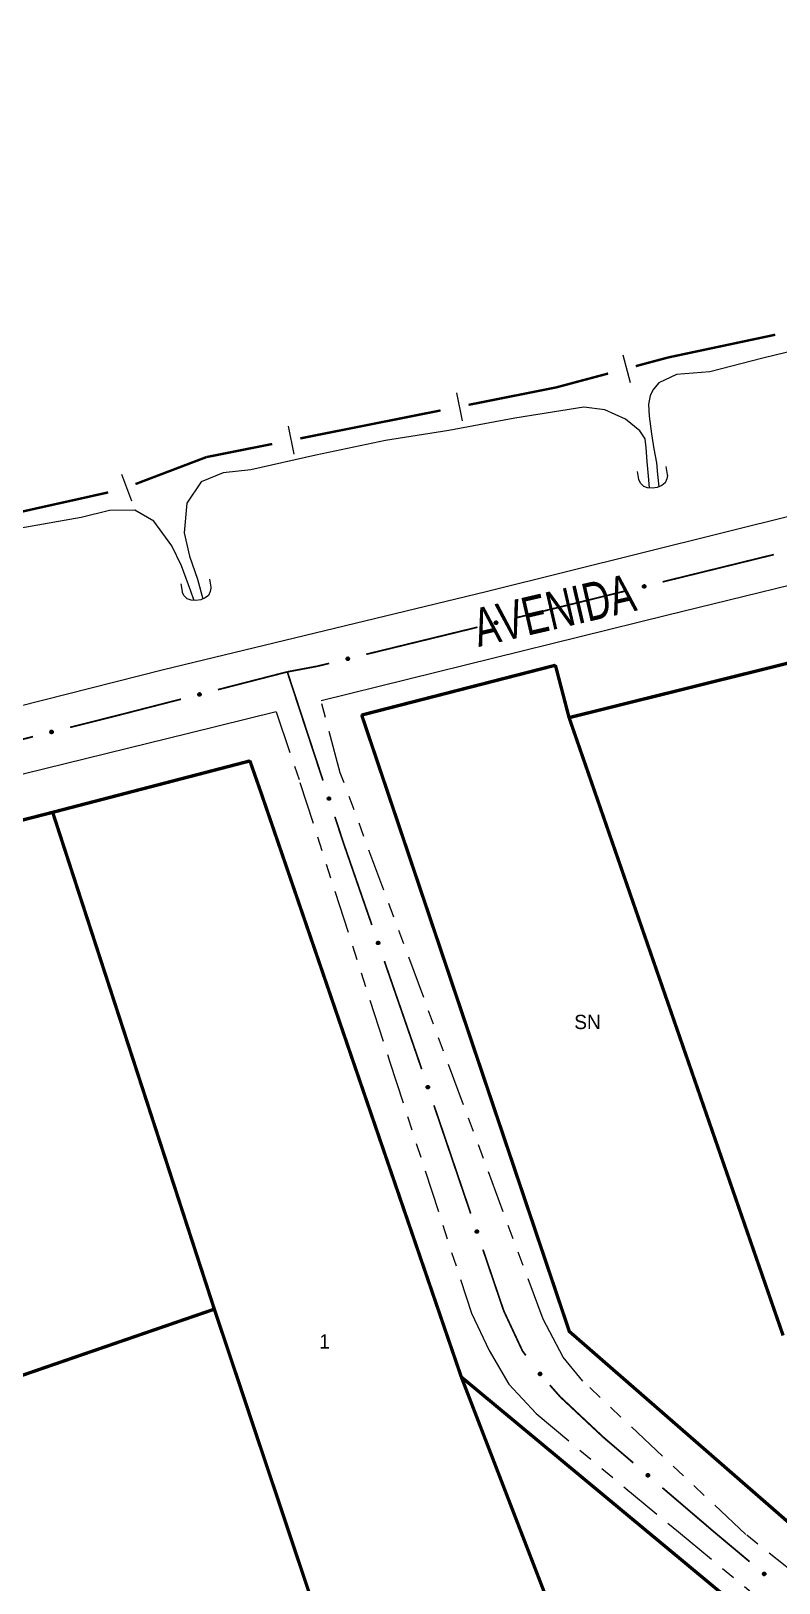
# Model space of a CAD drawing. Extents: x 205807 to 207855, y 4874692 to 4876446.
# Drawn here: x 206258.1 to 206336.6, y 4875947 to 4876109.8 of the extents above; entities that cross this region are included whole.
import ezdxf
from ezdxf.enums import TextEntityAlignment as Align

# ---------------------------------------------------------------- set-up
doc = ezdxf.new("R2010")
doc.units = 0
doc.header["$LTSCALE"] = 1.5
doc.header["$MEASUREMENT"] = 0
doc.linetypes.add('TRACO_25', pattern=[8, 3, -1, 1, -1, 1, -1])
for name, color, linetype in [('CD_MALHA_LOTES', 7, 'CONTINUOUS'), ('HD-CURSO-PERENE', 170, 'CONTINUOUS'), ('LM-LIM-SETORES-BAIRROS', 250, 'CONTINUOUS'), ('RU-QUADRA', 210, 'CONTINUOUS'), ('SV-EIXO-RUA-N-PAV', 6, 'CONTINUOUS'), ('SV-EIXO-RUA-PAV', 20, 'CONTINUOUS'), ('SV-PONTE-BUEIRO', 251, 'CONTINUOUS'), ('SV-RUA-NAO-PAV', 7, 'CONTINUOUS'), ('SV-RUA-PAVIM', 7, 'CONTINUOUS'), ('SV-TXT-RUA-PAV', 7, 'CONTINUOUS'), ('Th_NmrPort', 1, 'CONTINUOUS')]:
    doc.layers.add(name, color=color, linetype=linetype)
doc.styles.add('ARIAL', font='ARIAL.SHX')

# ---------------------------------------------------------------- blocks, each defined once
blk = doc.blocks.new('COD119', base_point=(206910.585966, 4876308.450231))
at = {"layer": 'SV-PONTE-BUEIRO'}
blk.add_lwpolyline([(206909.075966, 4876306.450231), (206909.075966, 4876307.283564), (206909.075966, 4876307.408564), (206909.201799, 4876307.741897), (206909.453466, 4876308.116897), (206909.830966, 4876308.325231), (206910.334299, 4876308.450231), (206910.837633, 4876308.450231), (206911.340966, 4876308.325231), (206911.718466, 4876308.116897), (206911.970133, 4876307.741897), (206912.095966, 4876307.408564), (206912.095966, 4876307.283564), (206912.095966, 4876306.450231)], dxfattribs=at)

msp = doc.modelspace()

# ---------------------------------------------------------------- linework, layer by layer
at = {"layer": 'CD_MALHA_LOTES', "linetype": 'Continuous', "const_width": 0.35, "flags": 128}
for points in [[(206313.140527, 4876043.313369), (206292.82318, 4876038.087376)], [(206314.573626, 4876037.816309), (206313.140527, 4876043.313369)], [(206340.712492, 4876044.325802), (206314.573626, 4876037.816309)], [(206292.82318, 4876038.087376), (206314.601509, 4875973.419116), (206346.765748, 4875945.385258)], [(206337.021039, 4875972.995631), (206314.573626, 4876037.816309)], [(206260.415152, 4876027.883624), (206281.101839, 4876033.276051)], [(206281.101839, 4876033.276051), (206282.205441, 4876030.124118), (206303.272383, 4875968.638295)], [(206260.415152, 4876027.883624), (206225.667442, 4876018.962947)], [(206277.37103, 4875975.758062), (206260.415152, 4876027.883624)], [(206244.270679, 4875964.352196), (206277.37103, 4875975.758062)], [(206293.561571, 4875927.311512), (206277.37103, 4875975.758062)], [(206317.304076, 4875932.225579), (206303.272383, 4875968.638295)], [(206303.272383, 4875968.638295), (206347.456321, 4875931.92269), (206353.174945, 4875930.75353), (206378.192461, 4875896.872011)]]:
    msp.add_lwpolyline(points, dxfattribs=at)
at = {"layer": 'HD-CURSO-PERENE', "linetype": 'Continuous'}
for points in [[(206341.940933, 4876077.228913, 2.231678), (206334.877829, 4876075.525484, 2.231678), (206329.343999, 4876074.09654, 2.231678), (206325.821986, 4876073.825641, 2.231678), (206323.986988, 4876072.939455, 2.231678), (206323.421804, 4876072.277137, 2.231678), (206323.062992, 4876071.620404, 2.231678), (206322.91854, 4876070.651207, 2.231678), (206322.957253, 4876069.451116, 2.231678), (206323.228241, 4876067.59291, 2.231678), (206323.455466, 4876066.023276, 2.231678), (206323.731505, 4876064.534614, 2.231678), (206323.847643, 4876063.334522, 2.231678), (206323.988515, 4876062.044935, 2.231678)], [(206323.008947, 4876061.929, 2.231678), (206322.91854, 4876063.140959, 2.231678), (206322.76369, 4876064.689464, 2.231678), (206322.647552, 4876066.121831, 2.231678), (206322.570127, 4876067.050934, 2.231678), (206322.001145, 4876067.910792, 2.231678), (206320.473188, 4876069.113653, 2.231678), (206318.311739, 4876070.10923, 2.231678), (206316.12923, 4876070.381421, 2.231678), (206308.891617, 4876069.231831, 2.231678), (206301.97368, 4876067.928652, 2.231678), (206295.336573, 4876066.8889, 2.231678), (206288.001876, 4876065.362918, 2.231678), (206281.195302, 4876063.818798, 2.231678), (206278.278611, 4876063.48227, 2.231678), (206275.982023, 4876062.548908, 2.231678), (206274.491932, 4876060.326704, 2.231678), (206274.206476, 4876057.200918, 2.231678), (206274.754896, 4876054.751871, 2.231678), (206275.601356, 4876052.345336, 2.231678), (206276.162413, 4876050.274259, 2.231678)], [(206275.20313, 4876050.166417, 2.231678), (206274.912674, 4876051.070377, 2.231678), (206273.913411, 4876053.752608, 2.231678), (206272.906248, 4876055.843284, 2.231678), (206271.020809, 4876058.433364, 2.231678), (206269.019386, 4876059.570445, 2.231678), (206266.392646, 4876059.537813, 2.231678), (206263.399389, 4876058.80722, 2.231678), (206257.074158, 4876057.68606, 2.231678)]]:
    msp.add_polyline3d(points, dxfattribs=at)
at = {"layer": 'LM-LIM-SETORES-BAIRROS', "const_width": 0.25}
for points in [[(206336.195713, 4876077.985836), (206325.435138, 4876075.70329)], [(206325.002136, 4876075.611442), (206321.565497, 4876074.692555)], [(206325.435138, 4876075.70329), (206325.002136, 4876075.611442)], [(206313.216054, 4876072.460083), (206304.039305, 4876070.63104)], [(206313.836992, 4876072.626109), (206313.216054, 4876072.460083)], [(206318.667308, 4876073.917637), (206313.836992, 4876072.626109)], [(206301.097175, 4876070.044636), (206286.386524, 4876067.112616)], [(206283.444393, 4876066.526212), (206276.579423, 4876065.157936)], [(206276.534239, 4876065.148931), (206269.099734, 4876062.321724)], [(206276.579423, 4876065.157936), (206276.534239, 4876065.148931)], [(206266.238641, 4876061.445457), (206251.598032, 4876058.181627)]]:
    msp.add_lwpolyline(points, dxfattribs=at)
at = {"layer": 'LM-LIM-SETORES-BAIRROS'}
for points in [[(206320.211976, 4876075.883344), (206320.986893, 4876072.985154)], [(206302.765393, 4876071.906637), (206303.351797, 4876068.964507)], [(206285.112611, 4876068.388213), (206285.699015, 4876065.446083)], [(206267.631866, 4876063.36832), (206268.69821, 4876060.564232)]]:
    msp.add_lwpolyline(points, dxfattribs=at)
at = {"layer": 'RU-QUADRA', "linetype": 'Continuous', "const_width": 0.18, "flags": 128}
for points in [[(206447.654783, 4876071.091783), (206428.0025, 4876066.167769), (206410.666568, 4876061.926669), (206397.371393, 4876058.674109), (206388.006905, 4876056.527553), (206377.422663, 4876054.101402), (206376.932196, 4876055.661174), (206367.649242, 4876052.844273), (206350.371028, 4876046.948808), (206340.712492, 4876044.325802), (206314.573626, 4876037.816309), (206313.140527, 4876043.313369), (206292.82318, 4876038.087376), (206294.633251, 4876032.893443), (206314.601509, 4875973.419116), (206346.765748, 4875945.385258)], [(206347.456321, 4875931.92269), (206303.272383, 4875968.638295), (206282.205441, 4876030.124118), (206281.101839, 4876033.276051), (206260.415152, 4876027.883624), (206225.667442, 4876018.962947)]]:
    msp.add_lwpolyline(points, dxfattribs=at)
at = {"layer": 'SV-EIXO-RUA-N-PAV', "const_width": 0.18}
for points in [[(206285.023811, 4876042.619897), (206288.765056, 4876031.218007)], [(206290.012138, 4876027.417377), (206290.635679, 4876025.517063)], [(206290.635679, 4876025.517063), (206290.944959, 4876024.574495)], [(206290.944959, 4876024.574495), (206293.889728, 4876016.061435)], [(206295.197354, 4876012.281209), (206298.466418, 4876002.830641)], [(206298.466418, 4876002.830641), (206298.698842, 4876002.158723)], [(206298.698842, 4876002.158723), (206299.113258, 4876000.938138)], [(206300.399248, 4875997.150497), (206304.257217, 4875985.787571)], [(206305.543207, 4875981.99993), (206307.472192, 4875976.318467)], [(206307.472192, 4875976.318467), (206307.721543, 4875975.58405)], [(206307.721543, 4875975.58405), (206309.507983, 4875971.755963)], [(206309.507983, 4875971.755963), (206309.695259, 4875971.354659)], [(206309.695259, 4875971.354659), (206310.033699, 4875970.912084)], [(206312.546926, 4875967.803215), (206313.208548, 4875967.053377)], [(206313.208548, 4875967.053377), (206313.64269, 4875966.561349)], [(206313.64269, 4875966.561349), (206317.541206, 4875962.906491)], [(206317.541206, 4875962.906491), (206318.154041, 4875962.331959)], [(206318.154041, 4875962.331959), (206321.315211, 4875959.627825)], [(206324.354821, 4875957.027676), (206329.674138, 4875952.477417)], [(206329.674138, 4875952.477417), (206329.855356, 4875952.3224)], [(206329.855356, 4875952.3224), (206333.507145, 4875949.266821)]]:
    msp.add_lwpolyline(points, dxfattribs=at)
at = {"layer": 'SV-EIXO-RUA-N-PAV'}
for points in [[(206289.448396, 4876029.488531), (206289.492346, 4876029.467074), (206289.525731, 4876029.439646), (206289.546992, 4876029.408755), (206289.558662, 4876029.376558), (206289.56689, 4876029.342275), (206289.567561, 4876029.30588), (206289.559357, 4876029.26532), (206289.538142, 4876029.221081), (206289.507796, 4876029.188728), (206289.478626, 4876029.166264), (206289.445754, 4876029.152162), (206289.412316, 4876029.144727), (206289.374487, 4876029.14528), (206289.333466, 4876029.153996), (206289.289498, 4876029.176405), (206289.256952, 4876029.203519), (206289.237172, 4876029.233939), (206289.223205, 4876029.267076), (206289.215224, 4876029.302177), (206289.214772, 4876029.337907), (206289.223621, 4876029.379194), (206289.246313, 4876029.422297), (206289.272986, 4876029.455066), (206289.30312, 4876029.475268), (206289.336053, 4876029.488284), (206289.370339, 4876029.496955), (206289.406896, 4876029.499152), (206289.448396, 4876029.488531)], [(206294.600603, 4876014.343094), (206294.64489, 4876014.322342), (206294.67871, 4876014.29545), (206294.700461, 4876014.264902), (206294.712643, 4876014.232896), (206294.721418, 4876014.198749), (206294.72267, 4876014.162369), (206294.715115, 4876014.121684), (206294.694609, 4876014.077112), (206294.664784, 4876014.044278), (206294.635977, 4876014.02135), (206294.603334, 4876014.006726), (206294.570019, 4876013.998757), (206294.532186, 4876013.998707), (206294.491031, 4876014.006765), (206294.446711, 4876014.028469), (206294.413736, 4876014.055061), (206294.393473, 4876014.08516), (206294.378978, 4876014.11807), (206294.370437, 4876014.153039), (206294.369414, 4876014.188757), (206294.377603, 4876014.23018), (206294.399604, 4876014.27364), (206294.425751, 4876014.306831), (206294.455558, 4876014.327512), (206294.488279, 4876014.341053), (206294.522422, 4876014.35027), (206294.558939, 4876014.353051), (206294.600603, 4876014.343094)], [(206299.814297, 4875999.215761), (206299.858465, 4875999.194755), (206299.89213, 4875999.167671), (206299.913706, 4875999.136999), (206299.925705, 4875999.104924), (206299.934285, 4875999.070727), (206299.935328, 4875999.034341), (206299.927541, 4875998.993699), (206299.906781, 4875998.949245), (206299.876768, 4875998.916582), (206299.84783, 4875998.89382), (206299.815104, 4875998.879382), (206299.781744, 4875998.871604), (206299.743912, 4875998.87177), (206299.702803, 4875998.880064), (206299.658608, 4875998.902021), (206299.625786, 4875998.9288), (206299.605695, 4875998.959015), (206299.591389, 4875998.992007), (206299.583048, 4875999.027025), (206299.582229, 4875999.062748), (206299.590655, 4875999.104124), (206299.612904, 4875999.147457), (206299.63924, 4875999.180498), (206299.669165, 4875999.201008), (206299.701963, 4875999.214361), (206299.736157, 4875999.223384), (206299.77269, 4875999.225956), (206299.814297, 4875999.215761)], [(206304.958256, 4875984.065194), (206305.002424, 4875984.044188), (206305.036089, 4875984.017104), (206305.057665, 4875983.986432), (206305.069664, 4875983.954357), (206305.078244, 4875983.92016), (206305.079287, 4875983.883773), (206305.0715, 4875983.843132), (206305.05074, 4875983.798678), (206305.020728, 4875983.766015), (206304.991789, 4875983.743253), (206304.959063, 4875983.728815), (206304.925703, 4875983.721037), (206304.887871, 4875983.721203), (206304.846762, 4875983.729497), (206304.802567, 4875983.751454), (206304.769745, 4875983.778233), (206304.749654, 4875983.808448), (206304.735348, 4875983.84144), (206304.727007, 4875983.876458), (206304.726189, 4875983.912181), (206304.734614, 4875983.953557), (206304.756863, 4875983.99689), (206304.783199, 4875984.029931), (206304.813124, 4875984.050441), (206304.845922, 4875984.063794), (206304.880117, 4875984.072817), (206304.916649, 4875984.075388), (206304.958256, 4875984.065194)], [(206311.515475, 4875969.138573), (206311.564327, 4875969.136214), (206311.60583, 4875969.124197), (206311.637561, 4875969.104212), (206311.660995, 4875969.079239), (206311.682093, 4875969.050991), (206311.69708, 4875969.017818), (206311.705558, 4875968.977316), (206311.703536, 4875968.928294), (206311.688431, 4875968.886587), (206311.670502, 4875968.85443), (206311.645869, 4875968.828495), (206311.618084, 4875968.80846), (206311.583111, 4875968.794031), (206311.541982, 4875968.78584), (206311.492738, 4875968.789067), (206311.452131, 4875968.801127), (206311.421947, 4875968.821264), (206311.39603, 4875968.846193), (206311.374836, 4875968.87529), (206311.360313, 4875968.907938), (206311.35214, 4875968.949364), (206311.355968, 4875968.997925), (206311.367534, 4875969.038564), (206311.387242, 4875969.069023), (206311.41236, 4875969.093986), (206311.440435, 4875969.11549), (206311.473154, 4875969.131944), (206311.515475, 4875969.138573)], [(206322.797389, 4875958.504799), (206322.846091, 4875958.509289), (206322.888866, 4875958.503189), (206322.923078, 4875958.487833), (206322.949772, 4875958.46638), (206322.97461, 4875958.441357), (206322.994085, 4875958.410603), (206323.008139, 4875958.371682), (206323.012986, 4875958.322859), (206323.003858, 4875958.279451), (206322.990597, 4875958.245105), (206322.96983, 4875958.215982), (206322.945117, 4875958.192261), (206322.912503, 4875958.173087), (206322.872922, 4875958.15923), (206322.82371, 4875958.155544), (206322.781816, 4875958.161812), (206322.749114, 4875958.177534), (206322.719968, 4875958.198597), (206322.694917, 4875958.224448), (206322.675974, 4875958.254746), (206322.662093, 4875958.294624), (206322.659099, 4875958.343243), (206322.664873, 4875958.385099), (206322.680132, 4875958.418013), (206322.701515, 4875958.446241), (206322.72631, 4875958.471457), (206322.756409, 4875958.492321), (206322.797389, 4875958.504799)], [(206335.001466, 4875948.160004), (206335.050116, 4875948.165024), (206335.092955, 4875948.15939), (206335.127332, 4875948.144407), (206335.154258, 4875948.123246), (206335.179367, 4875948.098495), (206335.199176, 4875948.067956), (206335.213653, 4875948.02919), (206335.219032, 4875947.980423), (206335.210376, 4875947.936918), (206335.197491, 4875947.902429), (206335.177042, 4875947.873082), (206335.152589, 4875947.849093), (206335.120185, 4875947.829566), (206335.080757, 4875947.815278), (206335.031589, 4875947.811056), (206334.989629, 4875947.816867), (206334.956758, 4875947.832232), (206334.927384, 4875947.852977), (206334.902053, 4875947.878553), (206334.882781, 4875947.908643), (206334.868467, 4875947.948367), (206334.864943, 4875947.996952), (206334.870262, 4875948.038868), (206334.885161, 4875948.071946), (206334.906235, 4875948.100405), (206334.930754, 4875948.12589), (206334.960624, 4875948.147081), (206335.001466, 4875948.160004)]]:
    msp.add_lwpolyline(points, close=True, dxfattribs=at)
for points in [[(206289.214772, 4876029.337907), (206289.289498, 4876029.176405)], [(206289.215224, 4876029.302177), (206289.256952, 4876029.203519)], [(206289.216955, 4876029.316116), (206289.27076, 4876029.195905)], [(206289.223174, 4876029.35406), (206289.308622, 4876029.172426)], [(206289.223621, 4876029.379194), (206289.333466, 4876029.153996)], [(206289.237618, 4876029.397574), (206289.352541, 4876029.152371)], [(206289.246313, 4876029.422297), (206289.374487, 4876029.14528)], [(206289.259375, 4876029.436307), (206289.39093, 4876029.14917)], [(206289.272986, 4876029.455066), (206289.412316, 4876029.144727)], [(206289.288404, 4876029.461629), (206289.427617, 4876029.151156)], [(206289.30312, 4876029.475268), (206289.445754, 4876029.152162)], [(206289.319987, 4876029.479173), (206289.459159, 4876029.160069)], [(206289.336053, 4876029.488284), (206289.478626, 4876029.166264)], [(206289.355418, 4876029.489363), (206289.493355, 4876029.182778)], [(206289.370339, 4876029.496955), (206289.507796, 4876029.188728)], [(206289.389958, 4876029.493516), (206289.521959, 4876029.209397)], [(206289.406896, 4876029.499152), (206289.538142, 4876029.221081)], [(206289.426199, 4876029.492482), (206289.545863, 4876029.245963)], [(206289.448396, 4876029.488531), (206289.559357, 4876029.26532)], [(206289.471861, 4876029.475871), (206289.560753, 4876029.292496)], [(206289.492346, 4876029.467074), (206289.567561, 4876029.30588)], [(206289.511445, 4876029.451521), (206289.563528, 4876029.332181)], [(206289.525731, 4876029.439646), (206289.56689, 4876029.342275)], [(206294.369414, 4876014.188757), (206294.446711, 4876014.028469)], [(206294.370437, 4876014.153039), (206294.413736, 4876014.055061)], [(206294.371945, 4876014.167005), (206294.427663, 4876014.047668)], [(206294.377558, 4876014.205042), (206294.465896, 4876014.024797)], [(206294.377603, 4876014.23018), (206294.491031, 4876014.006765)], [(206294.391305, 4876014.248782), (206294.51013, 4876014.005446)], [(206294.399604, 4876014.27364), (206294.532186, 4876013.998707)], [(206294.41244, 4876014.287857), (206294.548565, 4876014.002859)], [(206294.425751, 4876014.306831), (206294.570019, 4876013.998757)], [(206294.441062, 4876014.31364), (206294.585216, 4876014.00543)], [(206294.455558, 4876014.327512), (206294.603334, 4876014.006726)], [(206294.47236, 4876014.331686), (206294.616611, 4876014.014846)], [(206294.488279, 4876014.341053), (206294.635977, 4876014.02135)], [(206294.507624, 4876014.34244), (206294.65044, 4876014.038098)], [(206294.522422, 4876014.35027), (206294.664784, 4876014.044278)], [(206294.542093, 4876014.347144), (206294.678615, 4876014.065171)], [(206294.558939, 4876014.353051), (206294.694609, 4876014.077112)], [(206294.578346, 4876014.34669), (206294.701932, 4876014.102113)], [(206294.600603, 4876014.343094), (206294.715115, 4876014.121684)], [(206294.624267, 4876014.33081), (206294.716077, 4876014.148878)], [(206294.64489, 4876014.322342), (206294.72267, 4876014.162369)], [(206294.664235, 4876014.307095), (206294.718218, 4876014.188603)], [(206294.67871, 4876014.29545), (206294.721418, 4876014.198749)], [(206299.65459, 4875999.18722), (206299.796979, 4875998.87819)], [(206299.669165, 4875999.201008), (206299.815104, 4875998.879382)], [(206299.68599, 4875999.205086), (206299.828428, 4875998.887426)], [(206299.701963, 4875999.214361), (206299.84783, 4875998.89382)], [(206299.721315, 4875999.215639), (206299.862388, 4875998.910485)], [(206299.736157, 4875999.223384), (206299.876768, 4875998.916582)], [(206299.755811, 4875999.220145), (206299.890718, 4875998.937396)], [(206299.77269, 4875999.225956), (206299.906781, 4875998.949245)], [(206299.792061, 4875999.219484), (206299.914246, 4875998.974205)], [(206299.814297, 4875999.215761), (206299.927541, 4875998.993699)], [(206299.83789, 4875999.203341), (206299.928658, 4875999.020887)], [(206299.858465, 4875999.194755), (206299.935328, 4875999.034341)], [(206299.582229, 4875999.062748), (206299.658608, 4875998.902021)], [(206299.583048, 4875999.027025), (206299.625786, 4875998.9288)], [(206299.584636, 4875999.040981), (206299.639671, 4875998.921329)], [(206299.590465, 4875999.078986), (206299.677772, 4875998.898239)], [(206299.590655, 4875999.104124), (206299.702803, 4875998.880064)], [(206299.604462, 4875999.122646), (206299.721894, 4875998.878635)], [(206299.612904, 4875999.147457), (206299.743912, 4875998.87177)], [(206299.625821, 4875999.161601), (206299.760314, 4875998.875828)], [(206299.63924, 4875999.180498), (206299.781744, 4875998.871604)], [(206299.877722, 4875999.179399), (206299.931026, 4875999.060599)], [(206299.89213, 4875999.167671), (206299.934285, 4875999.070727)], [(206304.726189, 4875983.912181), (206304.802567, 4875983.751454)], [(206304.727007, 4875983.876458), (206304.769745, 4875983.778233)], [(206304.728595, 4875983.890414), (206304.78363, 4875983.770761)], [(206304.734425, 4875983.928419), (206304.821731, 4875983.747672)], [(206304.734614, 4875983.953557), (206304.846762, 4875983.729497)], [(206304.748422, 4875983.972079), (206304.865853, 4875983.728068)], [(206304.756863, 4875983.99689), (206304.887871, 4875983.721203)], [(206304.76978, 4875984.011034), (206304.904273, 4875983.725261)], [(206304.783199, 4875984.029931), (206304.925703, 4875983.721037)], [(206304.798549, 4875984.036652), (206304.940938, 4875983.727622)], [(206304.813124, 4875984.050441), (206304.959063, 4875983.728815)], [(206304.829949, 4875984.054519), (206304.972387, 4875983.736859)], [(206304.845922, 4875984.063794), (206304.991789, 4875983.743253)], [(206304.865274, 4875984.065071), (206305.006348, 4875983.759918)], [(206304.880117, 4875984.072817), (206305.020728, 4875983.766015)], [(206304.89977, 4875984.069578), (206305.034677, 4875983.786829)], [(206304.916649, 4875984.075388), (206305.05074, 4875983.798678)], [(206304.93602, 4875984.068917), (206305.058206, 4875983.823637)], [(206304.958256, 4875984.065194), (206305.0715, 4875983.843132)], [(206304.981849, 4875984.052774), (206305.072617, 4875983.87032)], [(206305.002424, 4875984.044188), (206305.079287, 4875983.883773)], [(206305.021681, 4875984.028831), (206305.074985, 4875983.910032)], [(206305.036089, 4875984.017104), (206305.078244, 4875983.92016)], [(206311.35214, 4875968.949364), (206311.541982, 4875968.78584)], [(206311.355968, 4875968.997925), (206311.583111, 4875968.794031)], [(206311.357742, 4875968.971777), (206311.560149, 4875968.79188)], [(206311.360313, 4875968.907938), (206311.492738, 4875968.789067)], [(206311.361654, 4875968.926096), (206311.511879, 4875968.792963)], [(206311.362436, 4875969.015954), (206311.596682, 4875968.804098)], [(206311.367534, 4875969.038564), (206311.618084, 4875968.80846)], [(206311.370922, 4875968.88878), (206311.467823, 4875968.799584)], [(206311.374836, 4875968.87529), (206311.452131, 4875968.801127)], [(206311.379108, 4875969.050682), (206311.629604, 4875968.820408)], [(206311.387242, 4875969.069023), (206311.645869, 4875968.828495)], [(206311.401196, 4875969.079271), (206311.655063, 4875968.841052)], [(206311.41236, 4875969.093986), (206311.670502, 4875968.85443)], [(206311.429725, 4875969.102623), (206311.677512, 4875968.875419)], [(206311.440435, 4875969.11549), (206311.688431, 4875968.886587)], [(206311.459818, 4875969.120077), (206311.693281, 4875968.91117)], [(206311.473154, 4875969.131944), (206311.703536, 4875968.928294)], [(206311.493522, 4875969.133438), (206311.700805, 4875968.954203)], [(206311.515475, 4875969.138573), (206311.705558, 4875968.977316)], [(206311.542033, 4875969.136207), (206311.69611, 4875969.002834)], [(206311.564327, 4875969.136214), (206311.69708, 4875969.017818)], [(206311.588015, 4875969.129466), (206311.682989, 4875969.04039)], [(206311.60583, 4875969.124197), (206311.682093, 4875969.050991)], [(206322.744862, 4875958.478707), (206323.005225, 4875958.30447)], [(206322.756409, 4875958.492321), (206323.012986, 4875958.322859)], [(206322.776369, 4875958.496647), (206323.006662, 4875958.348132)], [(206322.797389, 4875958.504799), (206323.008139, 4875958.371682)], [(206322.824017, 4875958.506167), (206322.995218, 4875958.39563)], [(206322.846091, 4875958.509289), (206322.994085, 4875958.410603)], [(206322.87049, 4875958.505917), (206322.976979, 4875958.430985)], [(206322.888866, 4875958.503189), (206322.97461, 4875958.441357)], [(206322.659099, 4875958.343243), (206322.912503, 4875958.173087)], [(206322.662093, 4875958.294624), (206322.872922, 4875958.15923)], [(206322.662984, 4875958.361999), (206322.924534, 4875958.184951)], [(206322.664508, 4875958.3176), (206322.890066, 4875958.167749)], [(206322.664873, 4875958.385099), (206322.945117, 4875958.192261)], [(206322.67464, 4875958.398716), (206322.954854, 4875958.205702)], [(206322.674765, 4875958.272913), (206322.842119, 4875958.162077)], [(206322.675974, 4875958.254746), (206322.82371, 4875958.155544)], [(206322.680132, 4875958.418013), (206322.96983, 4875958.215982)], [(206322.689157, 4875958.237259), (206322.797569, 4875958.162477)], [(206322.692517, 4875958.43011), (206322.977179, 4875958.2297)], [(206322.694917, 4875958.224448), (206322.781816, 4875958.161812)], [(206322.701515, 4875958.446241), (206322.990597, 4875958.245105)], [(206322.717503, 4875958.45722), (206322.994606, 4875958.266867)], [(206322.72631, 4875958.471457), (206323.003858, 4875958.279451)], [(206334.864943, 4875947.996952), (206335.120185, 4875947.829566)], [(206334.868467, 4875947.948367), (206335.080757, 4875947.815278)], [(206334.868624, 4875948.015749), (206335.132086, 4875947.84156)], [(206334.870262, 4875948.038868), (206335.152589, 4875947.849093)], [(206334.870632, 4875947.971369), (206335.097808, 4875947.823983)], [(206334.879879, 4875948.05259), (206335.162179, 4875947.862639)], [(206334.881374, 4875947.926796), (206335.049925, 4875947.817789)], [(206334.882781, 4875947.908643), (206335.031589, 4875947.811056)], [(206334.885161, 4875948.071946), (206335.177042, 4875947.873082)], [(206334.896154, 4875947.891301), (206335.005374, 4875947.817704)], [(206334.897414, 4875948.084177), (206335.184241, 4875947.88688)], [(206334.902053, 4875947.878553), (206334.989629, 4875947.816867)], [(206334.906235, 4875948.100405), (206335.197491, 4875947.902429)], [(206334.922103, 4875948.111557), (206335.201262, 4875947.924233)], [(206334.930754, 4875948.12589), (206335.210376, 4875947.936918)], [(206334.949226, 4875948.133342), (206335.211471, 4875947.96195)], [(206334.960624, 4875948.147081), (206335.219032, 4875947.980423)], [(206334.980536, 4875948.151623), (206335.212432, 4875948.005626)], [(206335.001466, 4875948.160004), (206335.213653, 4875948.02919)], [(206335.028077, 4875948.161661), (206335.200472, 4875948.052996)], [(206335.050116, 4875948.165024), (206335.199176, 4875948.067956)], [(206335.07455, 4875948.161918), (206335.181849, 4875948.08815)], [(206335.092955, 4875948.15939), (206335.179367, 4875948.098495)]]:
    msp.add_lwpolyline(points, dxfattribs=at)
at = {"layer": 'SV-EIXO-RUA-PAV', "const_width": 0.18}
for points in [[(206336.041593, 4876054.921335), (206324.387375, 4876052.061404)], [(206320.502636, 4876051.108093), (206310.790788, 4876048.724818)], [(206309.916714, 4876048.510322), (206308.848016, 4876048.249808)], [(206310.790788, 4876048.724818), (206309.916714, 4876048.510322)], [(206304.961813, 4876047.302479), (206293.303207, 4876044.460491)], [(206288.15743, 4876043.206119), (206285.49999, 4876042.708978)], [(206288.445454, 4876043.27633), (206288.15743, 4876043.206119)], [(206289.417005, 4876043.513162), (206288.445454, 4876043.27633)], [(206285.023811, 4876042.619897), (206277.744615, 4876040.749881)], [(206285.49999, 4876042.708978), (206285.023811, 4876042.619897)], [(206268.059116, 4876038.26169), (206267.362546, 4876038.082742)], [(206273.870415, 4876039.754605), (206268.059116, 4876038.26169)], [(206267.362546, 4876038.082742), (206262.240628, 4876036.797078)], [(206258.360984, 4876035.823241), (206246.722051, 4876032.901727)]]:
    msp.add_lwpolyline(points, dxfattribs=at)
at = {"layer": 'SV-EIXO-RUA-PAV'}
for points in [[(206322.610781, 4876051.512083), (206322.586032, 4876051.469899), (206322.556135, 4876051.438705), (206322.52371, 4876051.419864), (206322.490717, 4876051.410687), (206322.455906, 4876051.405099), (206322.419566, 4876051.407209), (206322.379751, 4876051.418485), (206322.33726, 4876051.443015), (206322.307318, 4876051.475742), (206322.287146, 4876051.506542), (206322.275595, 4876051.540395), (206322.270734, 4876051.574303), (206322.274174, 4876051.611979), (206322.285995, 4876051.652216), (206322.311695, 4876051.694345), (206322.341215, 4876051.724725), (206322.373056, 4876051.742125), (206322.407162, 4876051.753522), (206322.44277, 4876051.758801), (206322.47843, 4876051.756524), (206322.518921, 4876051.744549), (206322.560166, 4876051.718632), (206322.590804, 4876051.689535), (206322.608646, 4876051.657947), (206322.619111, 4876051.624117), (206322.625139, 4876051.589269), (206322.624539, 4876051.552651), (206322.610781, 4876051.512083)], [(206307.070578, 4876047.703223), (206307.045764, 4876047.661077), (206307.015819, 4876047.629929), (206306.983365, 4876047.611138), (206306.950358, 4876047.602011), (206306.915538, 4876047.596477), (206306.879201, 4876047.598643), (206306.839404, 4876047.60998), (206306.796951, 4876047.634576), (206306.767059, 4876047.667349), (206306.746935, 4876047.69818), (206306.735436, 4876047.73205), (206306.730627, 4876047.765966), (206306.734125, 4876047.803636), (206306.746008, 4876047.843855), (206306.771773, 4876047.885944), (206306.80134, 4876047.91628), (206306.833207, 4876047.93363), (206306.867331, 4876047.944975), (206306.902947, 4876047.950199), (206306.938604, 4876047.947867), (206306.979076, 4876047.93583), (206307.020281, 4876047.909849), (206307.050874, 4876047.880705), (206307.068668, 4876047.84909), (206307.07908, 4876047.815243), (206307.085055, 4876047.780387), (206307.084398, 4876047.743769), (206307.070578, 4876047.703223)], [(206291.525769, 4876043.913906), (206291.500955, 4876043.87176), (206291.47101, 4876043.840612), (206291.438557, 4876043.821822), (206291.405549, 4876043.812695), (206291.370729, 4876043.807161), (206291.334392, 4876043.809327), (206291.294595, 4876043.820664), (206291.252142, 4876043.845259), (206291.22225, 4876043.878032), (206291.202126, 4876043.908863), (206291.190627, 4876043.942734), (206291.185818, 4876043.97665), (206291.189316, 4876044.01432), (206291.201199, 4876044.054538), (206291.226964, 4876044.096628), (206291.256531, 4876044.126963), (206291.288398, 4876044.144314), (206291.322522, 4876044.155658), (206291.358138, 4876044.160882), (206291.393795, 4876044.15855), (206291.434267, 4876044.146513), (206291.475473, 4876044.120533), (206291.506065, 4876044.091389), (206291.523859, 4876044.059773), (206291.534271, 4876044.025926), (206291.540246, 4876043.99107), (206291.53959, 4876043.954453), (206291.525769, 4876043.913906)], [(206275.974067, 4876040.181375), (206275.949775, 4876040.138926), (206275.920217, 4876040.10741), (206275.887999, 4876040.08822), (206275.855107, 4876040.078686), (206275.820358, 4876040.072722), (206275.783997, 4876040.074439), (206275.744063, 4876040.085283), (206275.701309, 4876040.109352), (206275.671015, 4876040.141754), (206275.650511, 4876040.172334), (206275.638595, 4876040.206059), (206275.633367, 4876040.239913), (206275.636399, 4876040.277624), (206275.647784, 4876040.317986), (206275.673027, 4876040.36039), (206275.702217, 4876040.391089), (206275.733867, 4876040.408832), (206275.767848, 4876040.420597), (206275.803397, 4876040.426261), (206275.83908, 4876040.42437), (206275.879698, 4876040.412833), (206275.921221, 4876040.387364), (206275.952171, 4876040.358601), (206275.970354, 4876040.327208), (206275.981184, 4876040.293492), (206275.987589, 4876040.258712), (206275.987385, 4876040.222089), (206275.974067, 4876040.181375)], [(206260.466963, 4876036.238372), (206260.442437, 4876036.196057), (206260.412705, 4876036.164705), (206260.380381, 4876036.145694), (206260.347437, 4876036.136342), (206260.312656, 4876036.13057), (206260.276305, 4876036.132488), (206260.236431, 4876036.143553), (206260.193811, 4876036.167859), (206260.163696, 4876036.200427), (206260.143362, 4876036.23112), (206260.131632, 4876036.264911), (206260.126592, 4876036.298793), (206260.129832, 4876036.336486), (206260.141441, 4876036.376785), (206260.166918, 4876036.419049), (206260.196277, 4876036.449586), (206260.228025, 4876036.467154), (206260.262071, 4876036.478731), (206260.29765, 4876036.484197), (206260.333322, 4876036.482109), (206260.373875, 4876036.470348), (206260.415257, 4876036.44465), (206260.446048, 4876036.415716), (206260.464057, 4876036.384222), (206260.4747, 4876036.350447), (206260.480913, 4876036.315632), (206260.480507, 4876036.279012), (206260.466963, 4876036.238372)]]:
    msp.add_lwpolyline(points, close=True, dxfattribs=at)
for points in [[(206322.590804, 4876051.689535), (206322.270734, 4876051.574303)], [(206322.560166, 4876051.718632), (206322.274174, 4876051.611979)], [(206322.608646, 4876051.657947), (206322.275595, 4876051.540395)], [(206322.596171, 4876051.673661), (206322.275976, 4876051.558555)], [(206322.573139, 4876051.704539), (206322.276797, 4876051.595287)], [(206322.611252, 4876051.640832), (206322.282456, 4876051.526425)], [(206322.536179, 4876051.72919), (206322.282919, 4876051.63332)], [(206322.518921, 4876051.744549), (206322.285995, 4876051.652216)], [(206322.619111, 4876051.624117), (206322.287146, 4876051.506542)], [(206322.618708, 4876051.604726), (206322.302488, 4876051.490596)], [(206322.493895, 4876051.746913), (206322.306269, 4876051.67558)], [(206322.625139, 4876051.589269), (206322.307318, 4876051.475742)], [(206322.47843, 4876051.756524), (206322.311695, 4876051.694345)], [(206322.620212, 4876051.56997), (206322.326846, 4876051.460043)], [(206322.456537, 4876051.756011), (206322.332569, 4876051.711539)], [(206322.624539, 4876051.552651), (206322.33726, 4876051.443015)], [(206322.44277, 4876051.758801), (206322.341215, 4876051.724725)], [(206322.616415, 4876051.533913), (206322.36148, 4876051.433417)], [(206322.610781, 4876051.512083), (206322.379751, 4876051.418485)], [(206322.596366, 4876051.489653), (206322.40674, 4876051.415019)], [(206322.586032, 4876051.469899), (206322.419566, 4876051.407209)], [(206322.569065, 4876051.452043), (206322.446098, 4876051.409222)], [(206322.556135, 4876051.438705), (206322.455906, 4876051.405099)], [(206307.050874, 4876047.880705), (206306.730627, 4876047.765966)], [(206307.020281, 4876047.909849), (206306.734125, 4876047.803636)], [(206307.068668, 4876047.84909), (206306.735436, 4876047.73205)], [(206307.056217, 4876047.864823), (206306.735845, 4876047.75021)], [(206307.033232, 4876047.895736), (206306.736722, 4876047.786941)], [(206307.071248, 4876047.831971), (206306.742275, 4876047.71807)], [(206306.99631, 4876047.920444), (206306.742903, 4876047.824964)], [(206306.979076, 4876047.93583), (206306.746008, 4876047.843855)], [(206307.07908, 4876047.815243), (206306.746935, 4876047.69818)], [(206307.078647, 4876047.795853), (206306.762252, 4876047.68221)], [(206306.954053, 4876047.938232), (206306.766318, 4876047.867188)], [(206307.085055, 4876047.780387), (206306.767059, 4876047.667349)], [(206306.938604, 4876047.947867), (206306.771773, 4876047.885944)], [(206307.080098, 4876047.761095), (206306.786563, 4876047.65162)], [(206306.91671, 4876047.947387), (206306.792674, 4876047.903107)], [(206307.084398, 4876047.743769), (206306.796951, 4876047.634576)], [(206306.902947, 4876047.950199), (206306.80134, 4876047.91628)], [(206307.076246, 4876047.725044), (206306.821156, 4876047.624941)], [(206307.070578, 4876047.703223), (206306.839404, 4876047.60998)], [(206307.056129, 4876047.680815), (206306.866388, 4876047.606473)], [(206307.045764, 4876047.661077), (206306.879201, 4876047.598643)], [(206307.02877, 4876047.643247), (206306.905737, 4876047.600615)], [(206307.015819, 4876047.629929), (206306.915538, 4876047.596477)], [(206291.506065, 4876044.091389), (206291.185818, 4876043.97665)], [(206291.475473, 4876044.120533), (206291.189316, 4876044.01432)], [(206291.523859, 4876044.059773), (206291.190627, 4876043.942734)], [(206291.511408, 4876044.075506), (206291.191036, 4876043.960894)], [(206291.488423, 4876044.10642), (206291.191914, 4876043.997624)], [(206291.526439, 4876044.042654), (206291.197466, 4876043.928754)], [(206291.451502, 4876044.131127), (206291.198094, 4876044.035647)], [(206291.434267, 4876044.146513), (206291.201199, 4876044.054538)], [(206291.534271, 4876044.025926), (206291.202126, 4876043.908863)], [(206291.533838, 4876044.006537), (206291.217444, 4876043.892894)], [(206291.409244, 4876044.148916), (206291.221509, 4876044.077871)], [(206291.540246, 4876043.99107), (206291.22225, 4876043.878032)], [(206291.393795, 4876044.15855), (206291.226964, 4876044.096628)], [(206291.535289, 4876043.971778), (206291.241754, 4876043.862303)], [(206291.371901, 4876044.158071), (206291.247865, 4876044.11379)], [(206291.53959, 4876043.954453), (206291.252142, 4876043.845259)], [(206291.358138, 4876044.160882), (206291.256531, 4876044.126963)], [(206291.531437, 4876043.935727), (206291.276347, 4876043.835624)], [(206291.525769, 4876043.913906), (206291.294595, 4876043.820664)], [(206291.51132, 4876043.891498), (206291.321579, 4876043.817156)], [(206291.500955, 4876043.87176), (206291.334392, 4876043.809327)], [(206291.483961, 4876043.85393), (206291.360928, 4876043.811299)], [(206291.47101, 4876043.840612), (206291.370729, 4876043.807161)], [(206275.952171, 4876040.358601), (206275.633367, 4876040.239913)], [(206275.921221, 4876040.387364), (206275.636399, 4876040.277624)], [(206275.970354, 4876040.327208), (206275.638595, 4876040.206059)], [(206275.95771, 4876040.342785), (206275.638779, 4876040.224223)], [(206275.934345, 4876040.373413), (206275.639203, 4876040.260961)], [(206275.897121, 4876040.397662), (206275.644913, 4876040.299058)], [(206275.973146, 4876040.310121), (206275.645606, 4876040.192165)], [(206275.879698, 4876040.412833), (206275.647784, 4876040.317986)], [(206275.981184, 4876040.293492), (206275.650511, 4876040.172334)], [(206275.980991, 4876040.274098), (206275.666025, 4876040.156554)], [(206275.854647, 4876040.414927), (206275.667804, 4876040.341568)], [(206275.987589, 4876040.258712), (206275.671015, 4876040.141754)], [(206275.83908, 4876040.42437), (206275.673027, 4876040.36039)], [(206275.982871, 4876040.23936), (206275.690711, 4876040.126267)], [(206275.817193, 4876040.42362), (206275.693714, 4876040.37781)], [(206275.987385, 4876040.222089), (206275.701309, 4876040.109352)], [(206275.803397, 4876040.426261), (206275.702217, 4876040.391089)], [(206275.979465, 4876040.203265), (206275.725632, 4876040.100017)], [(206275.974067, 4876040.181375), (206275.744063, 4876040.085283)], [(206275.959896, 4876040.15879), (206275.771088, 4876040.082109)], [(206275.949775, 4876040.138926), (206275.783997, 4876040.074439)], [(206275.933003, 4876040.120887), (206275.810506, 4876040.076738)], [(206275.920217, 4876040.10741), (206275.820358, 4876040.072722)], [(206260.446048, 4876036.415716), (206260.126592, 4876036.298793)], [(206260.415257, 4876036.44465), (206260.129832, 4876036.336486)], [(206260.464057, 4876036.384222), (206260.131632, 4876036.264911)], [(206260.451499, 4876036.39987), (206260.131917, 4876036.283073)], [(206260.428304, 4876036.430626), (206260.132544, 4876036.319808)], [(206260.391214, 4876036.455081), (206260.138465, 4876036.357873)], [(206260.466754, 4876036.367121), (206260.138566, 4876036.250978)], [(206260.373875, 4876036.470348), (206260.141441, 4876036.376785)], [(206260.4747, 4876036.350447), (206260.143362, 4876036.23112)], [(206260.4744, 4876036.331055), (206260.158788, 4876036.215255)], [(206260.348837, 4876036.47258), (206260.16159, 4876036.400256)], [(206260.480913, 4876036.315632), (206260.163696, 4876036.200427)], [(206260.333322, 4876036.482109), (206260.166918, 4876036.419049)], [(206260.476088, 4876036.296308), (206260.183307, 4876036.184831)], [(206260.311431, 4876036.48148), (206260.187701, 4876036.436354)], [(206260.480507, 4876036.279012), (206260.193811, 4876036.167859)], [(206260.29765, 4876036.484197), (206260.196277, 4876036.449586)], [(206260.472482, 4876036.260231), (206260.218082, 4876036.158389)], [(206260.466963, 4876036.238372), (206260.236431, 4876036.143553)], [(206260.452667, 4876036.215866), (206260.263438, 4876036.14023)], [(206260.442437, 4876036.196057), (206260.276305, 4876036.132488)], [(206260.425566, 4876036.178112), (206260.302826, 4876036.134641)], [(206260.412705, 4876036.164705), (206260.312656, 4876036.13057)]]:
    msp.add_lwpolyline(points, dxfattribs=at)
at = {"layer": 'SV-RUA-NAO-PAV', "linetype": 'TRACO_25'}
for points in [[(206283.871004, 4876038.42835, 4.549), (206286.350298, 4876031.024, 4.549), (206295.770344, 4876001.688433, 4.549), (206304.323511, 4875975.351989, 4.556776), (206306.201169, 4875971.432421, 4.556776), (206308.271988, 4875967.904895, 4.549), (206311.104262, 4875964.807229, 4.549), (206326.042466, 4875952.386147, 4.510118), (206347.974967, 4875934.237411, 4.323489)], [(206512.093955, 4875959.175449, 3.227038), (206473.154918, 4875949.426933, 3.164828), (206441.858432, 4875941.519064, 3.452549), (206413.740646, 4875934.199769, 3.452549), (206369.27615, 4875922.127665, 3.732494), (206357.601017, 4875933.830284, 3.958005), (206354.109954, 4875936.008671, 3.973558), (206350.898061, 4875937.857266, 3.98911), (206348.471002, 4875939.911163, 4.027991), (206333.124016, 4875952.101394, 4.136859), (206316.019387, 4875968.202697, 4.315712), (206313.937739, 4875970.720179, 4.323489), (206311.844191, 4875974.70474, 4.385699), (206290.581395, 4876032.027484, 4.595657), (206288.573892, 4876039.587689, 4.549)]]:
    msp.add_polyline3d(points, dxfattribs=at)
at = {"layer": 'SV-RUA-PAVIM', "linetype": 'Continuous'}
for points in [[(206780.998006, 4876207.651891, 4.460478), (206774.994869, 4876204.458567, 4.036037), (206763.675017, 4876198.136947, 3.811333), (206721.90002, 4876174.911602, 4.144635), (206705.230713, 4876166.408327, 4.144635), (206695.141268, 4876161.366035, 4.144635), (206678.61778, 4876153.495487, 4.167964), (206665.140469, 4876147.472643, 4.222397), (206648.146108, 4876140.060916, 4.339041), (206633.564847, 4876134.186769, 4.339041), (206616.213467, 4876127.882752, 4.409028), (206598.413965, 4876121.588537, 4.525671), (206583.883098, 4876116.563945, 4.525671), (206568.495081, 4876111.230124, 4.541224), (206553.180299, 4876106.328906, 4.541224), (206538.418703, 4876101.786228, 4.541224), (206527.662381, 4876098.654536, 4.541224), (206508.442461, 4876093.808964, 4.572329), (206440.981061, 4876076.986508, 4.650091), (206367.081922, 4876058.874992, 4.758959), (206324.798946, 4876048.517756, 4.86005), (206288.573892, 4876039.587689, 4.86005)], [(206617.37894, 4876135.421696, 4.42458), (206603.609011, 4876130.642586, 4.463461), (206592.498333, 4876126.71065, 4.479014), (206578.776666, 4876122.019529, 4.479014), (206566.160699, 4876117.804996, 4.479014), (206555.795627, 4876114.359099, 4.479014), (206545.975806, 4876111.295824, 4.479014), (206535.355684, 4876108.219705, 4.479014), (206523.726499, 4876104.883062, 4.479014), (206511.50573, 4876101.765223, 4.479014), (206498.147857, 4876098.38737, 4.525671), (206473.995376, 4876092.495253, 4.712301), (206432.921033, 4876082.221383, 4.758959), (206391.951442, 4876072.203625, 4.758959), (206347.001886, 4876061.239742, 4.758959), (206338.74542, 4876059.189474, 4.758959), (206305.88771, 4876051.030163, 4.758959), (206272.053604, 4876042.84381, 4.758959), (206236.432528, 4876033.806807, 4.805616)], [(206283.871004, 4876038.42835, 4.86005), (206274.651757, 4876036.155655, 4.86005), (206240.216675, 4876027.691119, 4.86005), (206232.088849, 4876025.855652, 4.86005), (206220.798194, 4876023.383448, 4.86005)]]:
    msp.add_polyline3d(points, dxfattribs=at)

# ---------------------------------------------------------------- block references
at = {"layer": 'SV-PONTE-BUEIRO'}
for p, rotation in [((206323.577868, 4876061.929, 5.384261), 190), ((206275.691022, 4876050.127965, 5.384261), 189)]:
    msp.add_blockref('COD119', p, dxfattribs=dict(at, rotation=rotation))

# ---------------------------------------------------------------- texts
at = {"layer": 'SV-TXT-RUA-PAV', "style": 'ARIAL', "width": 0.7}
msp.add_text('AVENIDA', height=4, rotation=13, dxfattribs=at).set_placement((206305.081411, 4876045.220746))
at = {"layer": 'Th_NmrPort', "color": 1}
for s, p in [('SN', (206315.113992, 4876005.890365)), ('1', (206288.381053, 4875972.379656))]:
    msp.add_text(s, height=1.5, dxfattribs=at).set_placement(p, align=Align.MIDDLE_LEFT)

doc.saveas('drawing.dxf')
